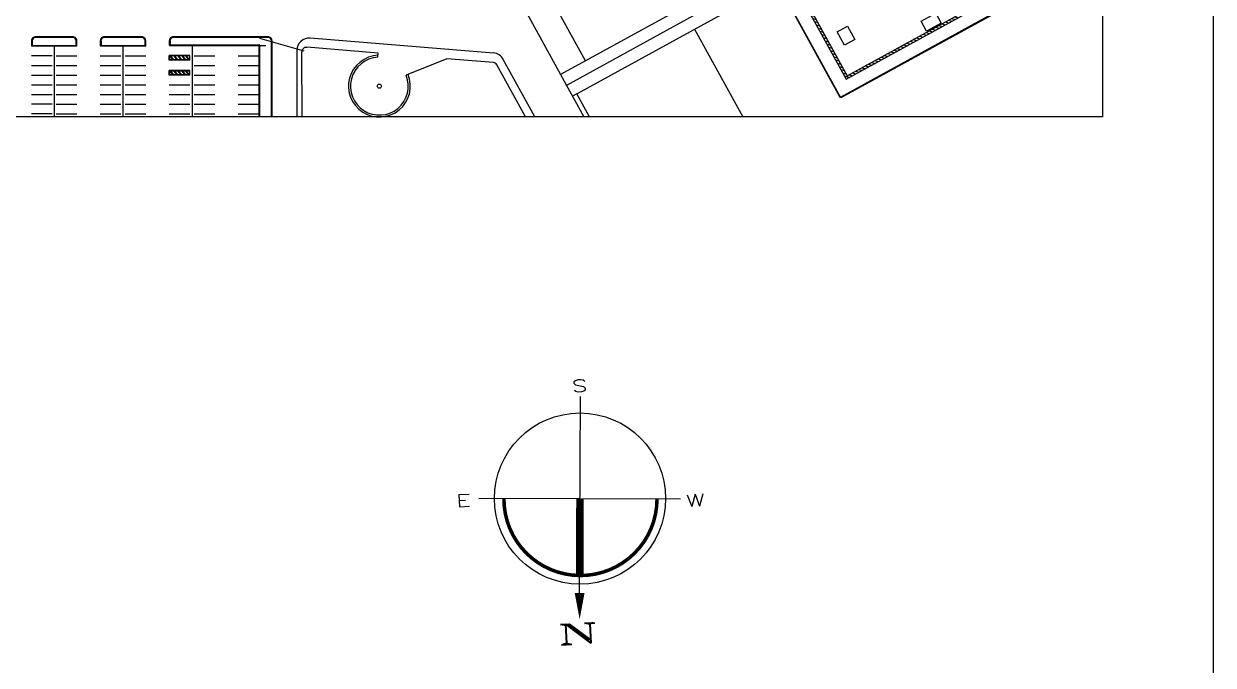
# Model space of a CAD drawing. Header units: metres. Extents: x 1796 to 5645, y -4719 to 2384.
# Drawn here: x 2139.5 to 2240.4, y -1139.9 to -1085.5 of the extents above; entities that cross this region are included whole.
import ezdxf

# ---------------------------------------------------------------- set-up
doc = ezdxf.new("R2010")
doc.units = ezdxf.units.M
doc.header["$MEASUREMENT"] = 0
doc.layers.get('0').update_dxf_attribs({"linetype": 'CONTINUOUS'})
doc.layers.add('ARQUITETURA', color=253, linetype='CONTINUOUS')
doc.layers.add('TEXTO', color=1, linetype='CONTINUOUS')
doc.styles.add('ROMANT', font='romant', dxfattribs={"width": 1.5, "height": 0.12})

msp = doc.modelspace()

# ---------------------------------------------------------------- hatches: boundary and pattern name
at = {"layer": 'ARQUITETURA'}
h = msp.add_hatch(dxfattribs=at)
h.set_pattern_fill('ANSI31', color=256, scale=1.749747, angle=118.8118)
h.set_pattern_definition([(163.8118, (2251.36047, -1212.65694), (-0.06097725, -0.21004648), [])])
h.paths.add_polyline_path([(2228.45, -1079.64), (2217.89, -1060.43), (2198.67, -1071), (2209.24, -1090.21)])
h.paths.add_polyline_path([(2228.17, -1079.55), (2217.81, -1060.72), (2198.96, -1071.08), (2209.32, -1089.92)], flags=16)
h.paths.add_polyline_path([(2209.11, -1087.31), (2208.48, -1086.18), (2209.36, -1085.7), (2209.98, -1086.83)], flags=0)
h.paths.add_polyline_path([(2210.04, -1083.72), (2209.34, -1082.44), (2212.03, -1080.96), (2212.74, -1082.24)], flags=0)
h.paths.add_polyline_path([(2216.06, -1086.12), (2215.59, -1085.28), (2216.83, -1084.6), (2217.29, -1085.44)], flags=0)
h.paths.add_polyline_path([(2206.06, -1081.86), (2205.35, -1080.58), (2206.31, -1080.05), (2207.01, -1081.34)], flags=0)
h.paths.add_polyline_path([(2208.22, -1073.78), (2211.99, -1080.64), (2218.87, -1076.86)], flags=0)
h.paths.add_polyline_path([(2210.84, -1078.21), (2209.5, -1075.76), (2210.11, -1075.43), (2211.09, -1076.43), (2211.43, -1077.89)], flags=0)
h.paths.add_polyline_path([(2219.58, -1082.42), (2219.07, -1081.48), (2220.3, -1080.8), (2220.82, -1081.74)], flags=0)
h.paths.add_polyline_path([(2223.13, -1080.42), (2222.64, -1079.52), (2223.86, -1078.85), (2224.35, -1079.75)], flags=0)
h.paths.add_polyline_path([(2201.58, -1073.87), (2200.89, -1072.61), (2201.8, -1072.11), (2202.49, -1073.36)], flags=0)
h.paths.add_polyline_path([(2210.47, -1071.2), (2210.01, -1070.37), (2211.23, -1069.7), (2211.68, -1070.53)], flags=0)
h.paths.add_polyline_path([(2225.65, -1078.2), (2224.98, -1076.99), (2225.83, -1076.52), (2226.5, -1077.74)], flags=0)
h.paths.add_polyline_path([(2206.04, -1069.02), (2205.53, -1068.08), (2206.85, -1067.36), (2207.36, -1068.29)], flags=0)
h.paths.add_polyline_path([(2215.1, -1069.27), (2214.56, -1068.3), (2217.24, -1066.82), (2217.78, -1067.79)], flags=0)
h.paths.add_polyline_path([(2211.07, -1067.65), (2210.16, -1065.99), (2211.18, -1065.44), (2212.09, -1067.09)], flags=0)
h.paths.add_polyline_path([(2216.17, -1063.33), (2215.65, -1062.39), (2216.97, -1061.67), (2217.49, -1062.6)], flags=0)

# ---------------------------------------------------------------- linework, layer by layer
at = {"color": 1}
for p, q in [((2186.64, -1134.25), (2186.7, -1117.11)), ((2178.1, -1125.74), (2195.2, -1125.79))]:
    msp.add_line(p, q, dxfattribs=at)
at = {"color": 1, "const_width": 0.643}
msp.add_lwpolyline([(2186.67, -1125.77), (2186.65, -1132.15)], dxfattribs=at)
at = {"color": 1}
for points in [[(2180.22, -1125.79, 0.3, 0.3, 1), (2193.2, -1125.83, 0, 0, 0)], [(2186.64, -1133.78, 0.837, 0, 0), (2186.64, -1136.01, 0, 0, 0)]]:
    msp.add_lwpolyline(points, format="xyseb", dxfattribs=at)
msp.add_circle((2186.67, -1125.77), 7.26, dxfattribs=at)
at = {"layer": 'ARQUITETURA'}
for p, q in [((2230.97, -1022.31, 0), (2230.97, -1093.4, 0)), ((2208.78, -1091.78, 0), (2197.1, -1070.54, 0)), ((2208.74, -1091.74, 0), (2197.11, -1070.58, 0)), ((2229.98, -1080.06, 0), (2208.74, -1091.74, 0)), ((2230.02, -1080.09, 0), (2208.78, -1091.78, 0)), ((2202.42, -1080.24, 0), (2187.13, -1088.65, 0)), ((2202.75, -1081.24, 0), (2185.54, -1090.72, 0)), ((2186.4, -1091.45, 0), (2203.43, -1082.08, 0)), ((2181.84, -1084.03, 0), (2185.03, -1089.81, 0)), ((2187.13, -1088.65, 0), (2184.14, -1083.22, 0)), ((2196.38, -1085.96, 0), (2200.47, -1093.4, 0)), ((2140.16, -1086.95, 0), (2140.16, -1087.37, 0)), ((2140.22, -1086.95, 0), (2140.22, -1087.31, 0)), ((2143.66, -1086.6, 0), (2140.51, -1086.6, 0)), ((2143.66, -1086.65, 0), (2140.51, -1086.65, 0)), ((2143.96, -1087.31, 0), (2143.96, -1086.95, 0)), ((2144.01, -1087.37, 0), (2144.01, -1086.95, 0)), ((2146, -1086.95, 0), (2146, -1087.37, 0)), ((2146.06, -1086.95, 0), (2146.06, -1087.31, 0)), ((2149.5, -1086.6, 0), (2146.35, -1086.6, 0)), ((2149.5, -1086.65, 0), (2146.35, -1086.65, 0)), ((2149.8, -1087.31, 0), (2149.8, -1086.95, 0)), ((2149.85, -1087.37, 0), (2149.85, -1086.95, 0)), ((2151.85, -1086.95, 0), (2151.85, -1087.31, 0)), ((2151.91, -1086.95, 0), (2151.91, -1087.26, 0)), ((2160.21, -1086.6, 0), (2152.2, -1086.6, 0)), ((2160.21, -1086.66, 0), (2152.2, -1086.65, 0)), ((2159.5, -1086.72, 0), (2163.26, -1087.8, 0)), ((2160.51, -1093.4, 0), (2160.51, -1086.95, 0)), ((2160.57, -1093.4, 0), (2160.56, -1086.95, 0)), ((2179.33, -1087.98, 0), (2163.8, -1086.71, 0)), ((2140.18, -1087.38, 0), (2144, -1087.38, 0)), ((2140.23, -1087.33, 0), (2143.94, -1087.33, 0)), ((2142.09, -1087.38, 0), (2142.09, -1093.4, 0)), ((2146.02, -1087.38, 0), (2149.84, -1087.38, 0)), ((2146.07, -1087.33, 0), (2149.78, -1087.33, 0)), ((2147.93, -1093.4, 0), (2147.93, -1087.38, 0)), ((2151.87, -1087.33, 0), (2159.43, -1087.33, 0)), ((2151.92, -1087.28, 0), (2159.48, -1087.28, 0)), ((2153.78, -1087.38, 0), (2153.78, -1093.4, 0)), ((2159.23, -1087.35, 0), (2160.04, -1087.35, 0)), ((2159.44, -1087.35, 0), (2159.44, -1093.4, 0)), ((2159.44, -1087.38, 0), (2159.44, -1093.4, 0)), ((2159.5, -1087.3, 0), (2159.5, -1093.4, 0)), ((2162.66, -1087.76, 0), (2162.66, -1093.4, 0)), ((2163.07, -1087.93, 0), (2163.08, -1093.4, 0)), ((2169.55, -1087.99, 0), (2163.5, -1087.49, 0)), ((2169.52, -1088.34, 0), (2169.55, -1087.99, 0)), ((2141.91, -1088.21, 0), (2140.16, -1088.21, 0)), ((2140.16, -1089.03, 0), (2141.91, -1089.03, 0)), ((2142.26, -1088.21, 0), (2144.01, -1088.21, 0)), ((2142.26, -1089.03, 0), (2144.01, -1089.03, 0)), ((2146, -1088.21, 0), (2147.75, -1088.21, 0)), ((2146, -1089.03, 0), (2147.75, -1089.03, 0)), ((2148.1, -1088.21, 0), (2149.85, -1088.21, 0)), ((2148.1, -1089.03, 0), (2149.85, -1089.03, 0)), ((2153.6, -1088.19, 0), (2151.85, -1088.19, 0)), ((2151.85, -1088.59, 0), (2151.85, -1088.19, 0)), ((2153.6, -1088.59, 0), (2151.85, -1088.59, 0)), ((2151.89, -1088.55, 0), (2151.89, -1088.23, 0)), ((2151.89, -1088.23, 0), (2152.14, -1088.55, 0)), ((2152.14, -1088.55, 0), (2151.89, -1088.55, 0)), ((2152.24, -1088.23, 0), (2151.95, -1088.23, 0)), ((2151.95, -1088.23, 0), (2152.2, -1088.55, 0)), ((2152.49, -1088.55, 0), (2152.2, -1088.55, 0)), ((2152.24, -1088.23, 0), (2152.49, -1088.55, 0)), ((2152.58, -1088.23, 0), (2152.29, -1088.23, 0)), ((2152.29, -1088.23, 0), (2152.54, -1088.55, 0)), ((2152.83, -1088.55, 0), (2152.54, -1088.55, 0)), ((2152.58, -1088.23, 0), (2152.83, -1088.55, 0)), ((2152.63, -1088.23, 0), (2152.88, -1088.55, 0)), ((2152.92, -1088.23, 0), (2152.63, -1088.23, 0)), ((2153.17, -1088.55, 0), (2152.88, -1088.55, 0)), ((2152.92, -1088.23, 0), (2153.17, -1088.55, 0)), ((2152.97, -1088.23, 0), (2153.22, -1088.55, 0)), ((2153.26, -1088.23, 0), (2152.97, -1088.23, 0)), ((2153.51, -1088.55, 0), (2153.22, -1088.55, 0)), ((2153.51, -1088.55, 0), (2153.26, -1088.23, 0)), ((2153.56, -1088.55, 0), (2153.31, -1088.23, 0)), ((2153.56, -1088.23, 0), (2153.31, -1088.23, 0)), ((2153.56, -1088.23, 0), (2153.56, -1088.55, 0)), ((2153.6, -1088.59, 0), (2153.6, -1088.19, 0)), ((2153.95, -1088.21, 0), (2155.7, -1088.21, 0)), ((2153.95, -1089.03, 0), (2155.7, -1089.03, 0)), ((2157.69, -1088.21, 0), (2159.44, -1088.21, 0)), ((2157.69, -1089.03, 0), (2159.44, -1089.03, 0)), ((2175.38, -1088.46, 0), (2171.93, -1089.87, 0)), ((2179.33, -1088.79, 0), (2175.38, -1088.46, 0)), ((2182.05, -1093.4, 0), (2179.61, -1088.97, 0)), ((2182.85, -1093.4, 0), (2180.17, -1088.52, 0)), ((2187.13, -1088.65, 0), (2185.03, -1089.81, 0)), ((2140.16, -1089.85, 0), (2141.91, -1089.85, 0)), ((2142.26, -1089.85, 0), (2144.01, -1089.85, 0)), ((2146, -1089.85, 0), (2147.75, -1089.85, 0)), ((2148.1, -1089.85, 0), (2149.85, -1089.85, 0)), ((2153.6, -1089.47, 0), (2151.85, -1089.47, 0)), ((2151.85, -1089.87, 0), (2151.85, -1089.47, 0)), ((2153.6, -1089.87, 0), (2151.85, -1089.87, 0)), ((2151.89, -1089.83, 0), (2151.89, -1089.51, 0)), ((2151.89, -1089.51, 0), (2152.14, -1089.83, 0)), ((2152.14, -1089.83, 0), (2151.89, -1089.83, 0)), ((2151.95, -1089.51, 0), (2152.2, -1089.83, 0)), ((2152.24, -1089.51, 0), (2151.95, -1089.51, 0)), ((2152.49, -1089.83, 0), (2152.2, -1089.83, 0)), ((2152.24, -1089.51, 0), (2152.49, -1089.83, 0)), ((2152.29, -1089.51, 0), (2152.54, -1089.83, 0)), ((2152.58, -1089.51, 0), (2152.29, -1089.51, 0)), ((2152.83, -1089.83, 0), (2152.54, -1089.83, 0)), ((2152.58, -1089.51, 0), (2152.83, -1089.83, 0)), ((2152.63, -1089.51, 0), (2152.88, -1089.83, 0)), ((2152.92, -1089.51, 0), (2152.63, -1089.51, 0)), ((2153.17, -1089.83, 0), (2152.88, -1089.83, 0)), ((2152.92, -1089.51, 0), (2153.17, -1089.83, 0)), ((2152.97, -1089.51, 0), (2153.22, -1089.83, 0)), ((2153.26, -1089.51, 0), (2152.97, -1089.51, 0)), ((2153.51, -1089.83, 0), (2153.22, -1089.83, 0)), ((2153.51, -1089.83, 0), (2153.26, -1089.51, 0)), ((2153.56, -1089.83, 0), (2153.31, -1089.51, 0)), ((2153.56, -1089.51, 0), (2153.31, -1089.51, 0)), ((2153.56, -1089.51, 0), (2153.56, -1089.83, 0)), ((2153.6, -1089.87, 0), (2153.6, -1089.47, 0)), ((2153.95, -1089.85, 0), (2155.7, -1089.85, 0)), ((2157.69, -1089.85, 0), (2159.44, -1089.85, 0)), ((2185.03, -1089.81, 0), (2187.01, -1093.4, 0)), ((2140.16, -1090.67, 0), (2141.91, -1090.67, 0)), ((2142.26, -1090.67, 0), (2144.01, -1090.67, 0)), ((2146, -1090.67, 0), (2147.75, -1090.67, 0)), ((2148.1, -1090.67, 0), (2149.85, -1090.67, 0)), ((2151.85, -1090.67, 0), (2153.6, -1090.67, 0)), ((2153.95, -1090.67, 0), (2155.7, -1090.67, 0)), ((2157.69, -1090.67, 0), (2159.44, -1090.67, 0)), ((2140.16, -1091.5, 0), (2141.91, -1091.5, 0)), ((2142.26, -1091.5, 0), (2144.01, -1091.5, 0)), ((2146, -1091.5, 0), (2147.75, -1091.5, 0)), ((2148.1, -1091.5, 0), (2149.85, -1091.5, 0)), ((2151.85, -1091.5, 0), (2153.6, -1091.5, 0)), ((2153.95, -1091.5, 0), (2155.7, -1091.5, 0)), ((2157.69, -1091.5, 0), (2159.44, -1091.5, 0)), ((2186.4, -1091.45, 0), (2186.04, -1091.64, 0)), ((2187.47, -1093.4, 0), (2186.4, -1091.45, 0)), ((2141.91, -1092.32, 0), (2140.16, -1092.32, 0)), ((2141.91, -1093.14, 0), (2140.16, -1093.14, 0)), ((2142.26, -1092.32, 0), (2144.01, -1092.32, 0)), ((2142.26, -1093.14, 0), (2144.01, -1093.14, 0)), ((2146, -1092.32, 0), (2147.75, -1092.32, 0)), ((2146, -1093.14, 0), (2147.75, -1093.14, 0)), ((2148.1, -1092.32, 0), (2149.85, -1092.32, 0)), ((2148.1, -1093.14, 0), (2149.85, -1093.14, 0)), ((2151.85, -1092.32, 0), (2153.6, -1092.32, 0)), ((2151.85, -1093.14, 0), (2153.6, -1093.14, 0)), ((2153.95, -1092.32, 0), (2155.7, -1092.32, 0)), ((2153.95, -1093.14, 0), (2155.7, -1093.14, 0)), ((2157.69, -1093.14, 0), (2159.44, -1093.14, 0)), ((2157.69, -1092.32, 0), (2159.44, -1092.32, 0)), ((2230.97, -1093.4, 0), (2133.57, -1093.4, 0))]:
    msp.add_line(p, q, dxfattribs=at)
at = {"layer": 'ARQUITETURA', "elevation": 0}
for points in [[(2228.45, -1079.64), (2217.89, -1060.43), (2198.67, -1071), (2209.24, -1090.21)], [(2228.17, -1079.55), (2217.81, -1060.72), (2198.96, -1071.08), (2209.32, -1089.92)], [(2216.06, -1086.12), (2215.59, -1085.28), (2216.83, -1084.6), (2217.29, -1085.44)], [(2209.11, -1087.31), (2208.48, -1086.18), (2209.36, -1085.7), (2209.98, -1086.83)]]:
    msp.add_lwpolyline(points, close=True, dxfattribs=at)
at = {"layer": 'ARQUITETURA'}
for centre, radius in [((2169.66, -1090.79, 0), 0.175), ((2185.54, -1090.72, 0), 0.035)]:
    msp.add_circle(centre, radius, dxfattribs=at)
for centre, radius, start, end in [((2140.51, -1086.95, 0), 0.35, 89.9951, 179.9951), ((2140.51, -1086.95, 0), 0.298, 89.9951, 179.9951), ((2143.66, -1086.95, 0), 0.35, 359.9951, 89.9951), ((2143.66, -1086.95, 0), 0.297, 359.9951, 89.9951), ((2146.35, -1086.95, 0), 0.35, 89.9951, 179.9951), ((2146.35, -1086.95, 0), 0.297, 89.9951, 179.9951), ((2149.5, -1086.95, 0), 0.35, 359.9951, 89.9951), ((2149.5, -1086.95, 0), 0.298, 359.9951, 89.9951), ((2152.2, -1086.95, 0), 0.35, 89.9951, 179.9951), ((2152.2, -1086.95, 0), 0.297, 89.9951, 179.9951), ((2160.21, -1086.95, 0), 0.35, 359.9951, 89.9951), ((2160.21, -1086.95, 0), 0.297, 359.9951, 89.9951), ((2163.71, -1087.76, 0), 1.05, 85.3303, 179.9951), ((2140.18, -1087.37, 0), 0.0175, 179.9951, 269.9951), ((2140.23, -1087.31, 0), 0.0175, 179.9951, 269.9951), ((2143.94, -1087.31, 0), 0.0175, 269.9951, 359.9951), ((2144, -1087.37, 0), 0.0175, 269.9951, 359.9951), ((2146.02, -1087.37, 0), 0.0175, 179.9951, 269.9951), ((2146.07, -1087.31, 0), 0.0175, 179.9951, 269.9951), ((2149.78, -1087.31, 0), 0.0175, 269.9951, 359.9951), ((2149.84, -1087.37, 0), 0.0175, 269.9951, 359.9951), ((2151.87, -1087.31, 0), 0.0175, 179.9951, 269.9951), ((2151.92, -1087.26, 0), 0.0175, 179.9951, 269.9951), ((2159.43, -1087.35, 0), 0.0175, 0.0012, 89.9951), ((2159.48, -1087.3, 0), 0.0175, 0.0012, 89.9951), ((2163.47, -1087.9, 0), 0.402, 85.3303, 185.1995), ((2169.66, -1090.79, 0), 2.62, 92.5312, 22.0801), ((2179.25, -1089.02, 0), 1.05, 28.8119, 85.3303), ((2169.66, -1090.79, 0), 2.45, 93.0485, 22.0799), ((2179.3, -1089.14, 0), 0.35, 28.8119, 85.3303)]:
    msp.add_arc(centre, radius, start, end, dxfattribs=at)
at = {"layer": 'TEXTO'}
msp.add_lwpolyline([(1796.3, -999.29), (2240.36, -999.29), (2240.36, -1397.9), (1796.3, -1397.9)], close=True, dxfattribs=at)

# ---------------------------------------------------------------- texts
at = {"color": 1, "style": 'ROMANT'}
for s, height, width, p in [('S', 1.03, 1.5, (2186, -1116.77)), ('E', 1.03, 1.5, (2176.19, -1126.48)), ('W', 1.03, 1.5, (2195.69, -1126.48)), ('N', 1.71, 2, (2184.81, -1138.18))]:
    msp.add_text(s, height=height, rotation=2.9502, dxfattribs=dict(at, width=width)).set_placement(p)

doc.saveas('drawing.dxf')
